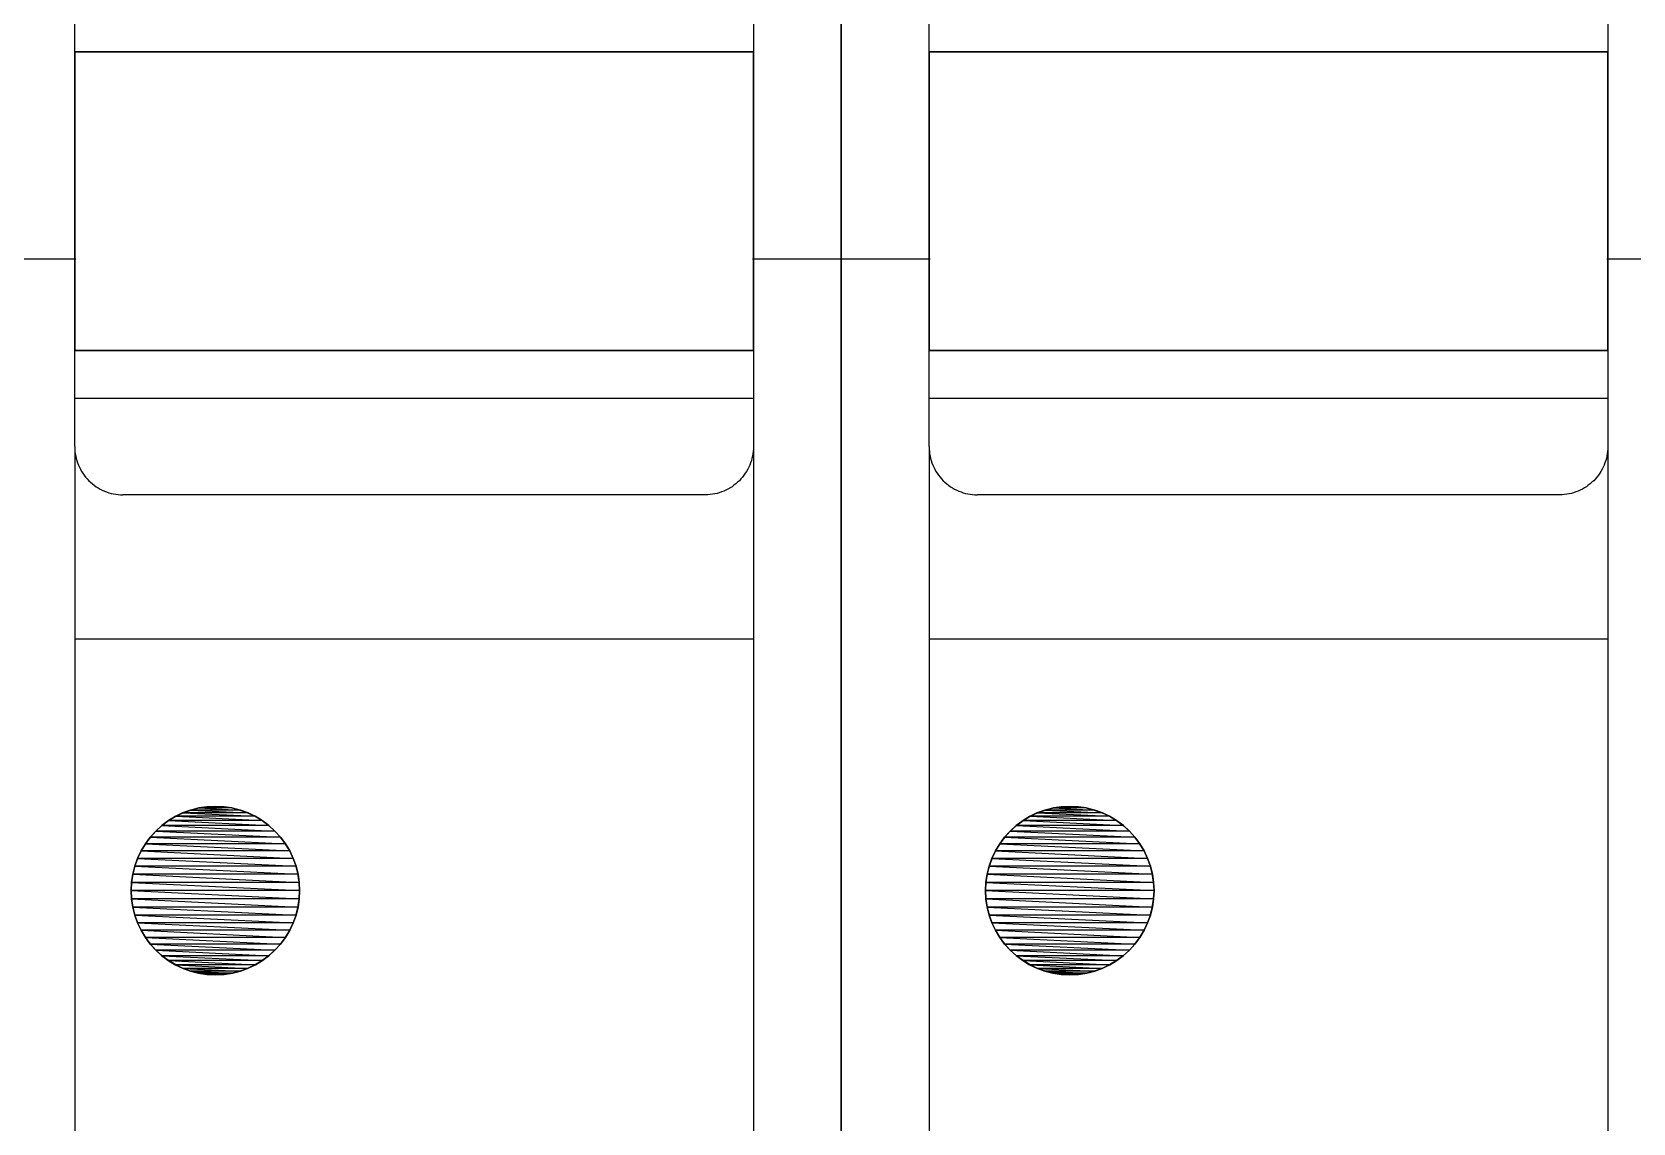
# Model space of a CAD drawing. Header units: millimetres. Extents: x 11116 to 13202, y 85802 to 88728.
# Drawn here: x 12237.08 to 12270.75, y 87197.3 to 87220.24 of the extents above; entities that cross this region are included whole.
import ezdxf

# ---------------------------------------------------------------- set-up
doc = ezdxf.new("R2010")
doc.units = ezdxf.units.MM
doc.linetypes.add('NEW_LINE159', pattern=[0.7, 0.5, -0.2])
doc.styles.add('hwBorder', font='Cambria.ttf')

# ---------------------------------------------------------------- blocks, each defined once
blk = doc.blocks.new('*U2')
for points in [[(376.095, 40.711), (376.095, 120.193), (394.067, 120.193), (394.067, 40.711), (376.095, 40.711)], [(394.067, 40.711), (394.067, 120.193), (412.039, 120.193), (412.039, 40.711), (394.067, 40.711)], [(377.943, 100.854), (377.943, 102.879)], [(392.22, 102.879), (392.22, 100.854)], [(395.915, 100.854), (395.915, 102.879)], [(410.192, 102.879), (410.192, 100.854)], [(377.943, 94.576), (377.943, 100.854)], [(377.943, 100.854), (392.22, 100.854)], [(392.22, 100.854), (392.22, 94.576)], [(395.915, 94.576), (395.915, 100.854)], [(395.915, 100.854), (410.192, 100.854)], [(410.192, 100.854), (410.192, 94.576)], [(376.095, 96.5), (377.964, 96.5)], [(392.199, 96.5), (394.067, 96.5)], [(394.067, 96.5), (395.936, 96.5)], [(410.171, 96.5), (412.039, 96.5)], [(392.22, 94.576), (377.943, 94.576)], [(377.943, 92.551), (377.943, 94.576)], [(392.22, 94.576), (392.22, 92.551), (392.22, 92.551), (392.218, 92.501), (392.215, 92.451), (392.208, 92.402), (392.2, 92.353), (392.189, 92.305), (392.176, 92.257), (392.16, 92.21), (392.142, 92.164), (392.122, 92.119), (392.1, 92.075), (392.076, 92.032), (392.049, 91.99), (392.021, 91.949), (391.99, 91.91), (391.957, 91.872), (391.923, 91.835), (391.923, 91.835), (391.886, 91.801), (391.849, 91.768), (391.809, 91.738), (391.769, 91.709), (391.727, 91.682), (391.684, 91.658), (391.639, 91.636), (391.594, 91.616), (391.548, 91.598), (391.501, 91.583), (391.454, 91.569), (391.405, 91.558), (391.356, 91.55), (391.307, 91.544), (391.257, 91.54), (391.207, 91.539), (378.956, 91.539)], [(410.192, 94.576), (395.915, 94.576)], [(395.915, 92.551), (395.915, 94.576)], [(410.192, 94.576), (410.192, 92.551), (410.192, 92.551), (410.19, 92.501), (410.187, 92.451), (410.18, 92.402), (410.172, 92.353), (410.161, 92.305), (410.148, 92.257), (410.132, 92.21), (410.114, 92.164), (410.094, 92.119), (410.072, 92.075), (410.048, 92.032), (410.021, 91.99), (409.993, 91.949), (409.962, 91.91), (409.929, 91.872), (409.895, 91.835), (409.895, 91.835), (409.858, 91.801), (409.821, 91.768), (409.781, 91.738), (409.741, 91.709), (409.699, 91.682), (409.656, 91.658), (409.611, 91.636), (409.566, 91.616), (409.52, 91.598), (409.473, 91.583), (409.426, 91.569), (409.377, 91.558), (409.328, 91.55), (409.279, 91.544), (409.229, 91.54), (409.179, 91.539), (396.928, 91.539)], [(392.22, 93.564), (377.943, 93.564)], [(410.192, 93.564), (395.915, 93.564)], [(377.943, 92.551), (377.943, 61.164)], [(377.943, 92.551), (377.943, 92.551), (377.944, 92.501), (377.948, 92.451), (377.954, 92.402), (377.963, 92.353), (377.974, 92.305), (377.987, 92.257), (378.002, 92.21), (378.02, 92.164), (378.04, 92.119), (378.062, 92.075), (378.087, 92.032), (378.113, 91.99), (378.142, 91.949), (378.172, 91.91), (378.205, 91.872), (378.24, 91.835), (378.24, 91.835), (378.276, 91.801), (378.314, 91.768), (378.353, 91.738), (378.394, 91.709), (378.436, 91.682), (378.479, 91.658), (378.523, 91.636), (378.568, 91.616), (378.614, 91.598), (378.661, 91.583), (378.709, 91.569), (378.757, 91.558), (378.806, 91.55), (378.855, 91.544), (378.905, 91.54), (378.956, 91.539)], [(392.22, 92.551), (392.22, 61.164)], [(395.915, 92.551), (395.915, 61.164)], [(395.915, 92.551), (395.915, 92.551), (395.916, 92.501), (395.92, 92.451), (395.926, 92.402), (395.935, 92.353), (395.946, 92.305), (395.959, 92.257), (395.974, 92.21), (395.992, 92.164), (396.012, 92.119), (396.034, 92.075), (396.059, 92.032), (396.085, 91.99), (396.114, 91.949), (396.144, 91.91), (396.177, 91.872), (396.212, 91.835), (396.212, 91.835), (396.248, 91.801), (396.286, 91.768), (396.325, 91.738), (396.366, 91.709), (396.408, 91.682), (396.451, 91.658), (396.495, 91.636), (396.54, 91.616), (396.586, 91.598), (396.633, 91.583), (396.681, 91.569), (396.729, 91.558), (396.778, 91.55), (396.827, 91.544), (396.877, 91.54), (396.928, 91.539)], [(410.192, 92.551), (410.192, 61.164)], [(392.22, 88.501), (377.943, 88.501)], [(410.192, 88.501), (395.915, 88.501)]]:
    blk.add_lwpolyline(points)
at = {"color": 144}
for points in [[(377.943, 100.854), (377.943, 94.576)], [(377.943, 100.854), (392.22, 100.854)], [(392.22, 94.576), (392.22, 100.854), (377.943, 100.854)], [(392.22, 94.576), (377.943, 94.576), (377.943, 100.854)], [(377.943, 100.854), (377.943, 100.854)], [(377.943, 100.854), (392.22, 100.854)], [(392.22, 100.854), (392.22, 94.576)], [(395.915, 100.854), (395.915, 94.576)], [(395.915, 100.854), (410.192, 100.854)], [(410.192, 94.576), (410.192, 100.854), (395.915, 100.854)], [(410.192, 94.576), (395.915, 94.576), (395.915, 100.854)], [(395.915, 100.854), (395.915, 100.854)], [(395.915, 100.854), (410.192, 100.854)], [(410.192, 100.854), (410.192, 94.576)], [(377.943, 94.576), (392.22, 94.576)], [(377.943, 94.576), (377.943, 94.576)], [(377.943, 94.576), (392.22, 94.576)], [(395.915, 94.576), (410.192, 94.576)], [(395.915, 94.576), (395.915, 94.576)], [(395.915, 94.576), (410.192, 94.576)]]:
    blk.add_lwpolyline(points, dxfattribs=at)
at = {"color": 240, "linetype": 'NEW_LINE159'}
for points in [[(382.674, 83.213), (382.674, 83.213), (382.665, 83.394), (382.638, 83.57), (382.594, 83.74), (382.535, 83.903), (382.46, 84.058), (382.371, 84.204), (382.269, 84.34), (382.155, 84.466), (382.029, 84.58), (381.893, 84.682), (381.746, 84.771), (381.592, 84.846), (381.429, 84.905), (381.259, 84.949), (381.083, 84.976), (380.902, 84.985), (380.902, 84.985), (380.721, 84.976), (380.545, 84.949), (380.375, 84.905), (380.212, 84.846), (380.057, 84.771), (379.911, 84.682), (379.775, 84.58), (379.649, 84.466), (379.535, 84.34), (379.433, 84.204), (379.344, 84.058), (379.269, 83.903), (379.21, 83.74), (379.166, 83.57), (379.139, 83.394), (379.13, 83.213), (379.13, 83.213), (379.139, 83.032), (379.166, 82.856), (379.21, 82.686), (379.269, 82.523), (379.344, 82.369), (379.433, 82.222), (379.535, 82.086), (379.649, 81.96), (379.775, 81.846), (379.911, 81.744), (380.057, 81.655), (380.212, 81.58), (380.375, 81.521), (380.545, 81.477), (380.721, 81.45), (380.902, 81.441), (380.902, 81.441), (381.083, 81.45), (381.259, 81.477), (381.429, 81.521), (381.592, 81.58), (381.746, 81.655), (381.893, 81.744), (382.029, 81.846), (382.155, 81.96), (382.269, 82.086), (382.371, 82.222), (382.46, 82.369), (382.535, 82.523), (382.594, 82.686), (382.638, 82.856), (382.665, 83.032), (382.674, 83.213)], [(400.646, 83.213), (400.646, 83.213), (400.637, 83.394), (400.61, 83.57), (400.566, 83.74), (400.507, 83.903), (400.432, 84.058), (400.343, 84.204), (400.241, 84.34), (400.127, 84.466), (400.001, 84.58), (399.865, 84.682), (399.718, 84.771), (399.564, 84.846), (399.401, 84.905), (399.231, 84.949), (399.055, 84.976), (398.874, 84.985), (398.874, 84.985), (398.693, 84.976), (398.517, 84.949), (398.347, 84.905), (398.184, 84.846), (398.029, 84.771), (397.883, 84.682), (397.747, 84.58), (397.621, 84.466), (397.507, 84.34), (397.405, 84.204), (397.316, 84.058), (397.241, 83.903), (397.182, 83.74), (397.138, 83.57), (397.111, 83.394), (397.102, 83.213), (397.102, 83.213), (397.111, 83.032), (397.138, 82.856), (397.182, 82.686), (397.241, 82.523), (397.316, 82.369), (397.405, 82.222), (397.507, 82.086), (397.621, 81.96), (397.747, 81.846), (397.883, 81.744), (398.029, 81.655), (398.184, 81.58), (398.347, 81.521), (398.517, 81.477), (398.693, 81.45), (398.874, 81.441), (398.874, 81.441), (399.055, 81.45), (399.231, 81.477), (399.401, 81.521), (399.564, 81.58), (399.718, 81.655), (399.865, 81.744), (400.001, 81.846), (400.127, 81.96), (400.241, 82.086), (400.343, 82.222), (400.432, 82.369), (400.507, 82.523), (400.566, 82.686), (400.61, 82.856), (400.637, 83.032), (400.646, 83.213)]]:
    blk.add_lwpolyline(points, dxfattribs=at)
at = {"color": 240}
for points in [[(380.388, 84.908), (380.224, 84.85)], [(381.58, 84.85), (380.224, 84.85), (380.388, 84.908)], [(380.556, 84.951), (380.388, 84.908)], [(381.416, 84.908), (380.388, 84.908), (380.556, 84.951)], [(381.58, 84.85), (381.416, 84.908), (380.388, 84.908)], [(380.388, 84.908), (381.58, 84.85)], [(380.388, 84.908), (381.58, 84.85)], [(380.728, 84.976), (380.556, 84.951)], [(381.248, 84.951), (380.556, 84.951), (380.728, 84.976)], [(381.416, 84.908), (381.248, 84.951), (380.556, 84.951)], [(380.556, 84.951), (381.416, 84.908)], [(380.556, 84.951), (381.416, 84.908)], [(380.902, 84.985), (380.728, 84.976)], [(381.076, 84.976), (380.728, 84.976), (380.902, 84.985)], [(381.248, 84.951), (381.076, 84.976), (380.728, 84.976)], [(380.728, 84.976), (381.248, 84.951)], [(380.728, 84.976), (381.248, 84.951)], [(381.076, 84.976), (380.902, 84.985)], [(380.902, 84.985), (381.076, 84.976)], [(381.076, 84.976), (381.248, 84.951)], [(381.248, 84.951), (381.416, 84.908)], [(381.416, 84.908), (381.58, 84.85)], [(398.36, 84.908), (398.196, 84.85)], [(399.552, 84.85), (398.196, 84.85), (398.36, 84.908)], [(398.528, 84.951), (398.36, 84.908)], [(399.388, 84.908), (398.36, 84.908), (398.528, 84.951)], [(399.552, 84.85), (399.388, 84.908), (398.36, 84.908)], [(398.36, 84.908), (399.552, 84.85)], [(398.36, 84.908), (399.552, 84.85)], [(398.7, 84.976), (398.528, 84.951)], [(399.22, 84.951), (398.528, 84.951), (398.7, 84.976)], [(399.388, 84.908), (399.22, 84.951), (398.528, 84.951)], [(398.528, 84.951), (399.388, 84.908)], [(398.528, 84.951), (399.388, 84.908)], [(398.874, 84.985), (398.7, 84.976)], [(399.048, 84.976), (398.7, 84.976), (398.874, 84.985)], [(399.22, 84.951), (399.048, 84.976), (398.7, 84.976)], [(398.7, 84.976), (399.22, 84.951)], [(398.7, 84.976), (399.22, 84.951)], [(399.048, 84.976), (398.874, 84.985)], [(398.874, 84.985), (399.048, 84.976)], [(399.048, 84.976), (399.22, 84.951)], [(399.22, 84.951), (399.388, 84.908)], [(399.388, 84.908), (399.552, 84.85)], [(379.778, 84.583), (379.649, 84.466)], [(382.155, 84.466), (379.649, 84.466), (379.778, 84.583)], [(379.918, 84.686), (379.778, 84.583)], [(382.026, 84.583), (379.778, 84.583), (379.918, 84.686)], [(382.155, 84.466), (382.026, 84.583), (379.778, 84.583)], [(379.778, 84.583), (382.155, 84.466)], [(379.778, 84.583), (382.155, 84.466)], [(380.067, 84.776), (379.918, 84.686)], [(381.887, 84.686), (379.918, 84.686), (380.067, 84.776)], [(382.026, 84.583), (381.887, 84.686), (379.918, 84.686)], [(379.918, 84.686), (382.026, 84.583)], [(379.918, 84.686), (382.026, 84.583)], [(380.224, 84.85), (380.067, 84.776)], [(381.737, 84.776), (380.067, 84.776), (380.224, 84.85)], [(381.887, 84.686), (381.737, 84.776), (380.067, 84.776)], [(380.067, 84.776), (381.887, 84.686)], [(380.067, 84.776), (381.887, 84.686)], [(381.737, 84.776), (381.58, 84.85), (380.224, 84.85)], [(380.224, 84.85), (381.737, 84.776)], [(380.224, 84.85), (381.737, 84.776)], [(381.58, 84.85), (381.737, 84.776)], [(381.737, 84.776), (381.887, 84.686)], [(381.887, 84.686), (382.026, 84.583)], [(382.026, 84.583), (382.155, 84.466)], [(397.75, 84.583), (397.621, 84.466)], [(400.127, 84.466), (397.621, 84.466), (397.75, 84.583)], [(397.89, 84.686), (397.75, 84.583)], [(399.998, 84.583), (397.75, 84.583), (397.89, 84.686)], [(400.127, 84.466), (399.998, 84.583), (397.75, 84.583)], [(397.75, 84.583), (400.127, 84.466)], [(397.75, 84.583), (400.127, 84.466)], [(398.039, 84.776), (397.89, 84.686)], [(399.859, 84.686), (397.89, 84.686), (398.039, 84.776)], [(399.998, 84.583), (399.859, 84.686), (397.89, 84.686)], [(397.89, 84.686), (399.998, 84.583)], [(397.89, 84.686), (399.998, 84.583)], [(398.196, 84.85), (398.039, 84.776)], [(399.709, 84.776), (398.039, 84.776), (398.196, 84.85)], [(399.859, 84.686), (399.709, 84.776), (398.039, 84.776)], [(398.039, 84.776), (399.859, 84.686)], [(398.039, 84.776), (399.859, 84.686)], [(399.709, 84.776), (399.552, 84.85), (398.196, 84.85)], [(398.196, 84.85), (399.709, 84.776)], [(398.196, 84.85), (399.709, 84.776)], [(399.552, 84.85), (399.709, 84.776)], [(399.709, 84.776), (399.859, 84.686)], [(399.859, 84.686), (399.998, 84.583)], [(399.998, 84.583), (400.127, 84.466)], [(379.429, 84.197), (379.339, 84.048)], [(382.465, 84.048), (379.339, 84.048), (379.429, 84.197)], [(379.532, 84.337), (379.429, 84.197)], [(382.375, 84.197), (379.429, 84.197), (379.532, 84.337)], [(382.465, 84.048), (382.375, 84.197), (379.429, 84.197)], [(379.429, 84.197), (382.465, 84.048)], [(379.429, 84.197), (382.465, 84.048)], [(379.649, 84.466), (379.532, 84.337)], [(382.272, 84.337), (379.532, 84.337), (379.649, 84.466)], [(382.375, 84.197), (382.272, 84.337), (379.532, 84.337)], [(379.532, 84.337), (382.375, 84.197)], [(379.532, 84.337), (382.375, 84.197)], [(382.272, 84.337), (382.155, 84.466), (379.649, 84.466)], [(379.649, 84.466), (382.272, 84.337)], [(379.649, 84.466), (382.272, 84.337)], [(382.155, 84.466), (382.272, 84.337)], [(382.272, 84.337), (382.375, 84.197)], [(382.375, 84.197), (382.465, 84.048)], [(397.401, 84.197), (397.311, 84.048)], [(400.437, 84.048), (397.311, 84.048), (397.401, 84.197)], [(397.504, 84.337), (397.401, 84.197)], [(400.347, 84.197), (397.401, 84.197), (397.504, 84.337)], [(400.437, 84.048), (400.347, 84.197), (397.401, 84.197)], [(397.401, 84.197), (400.437, 84.048)], [(397.401, 84.197), (400.437, 84.048)], [(397.621, 84.466), (397.504, 84.337)], [(400.244, 84.337), (397.504, 84.337), (397.621, 84.466)], [(400.347, 84.197), (400.244, 84.337), (397.504, 84.337)], [(397.504, 84.337), (400.347, 84.197)], [(397.504, 84.337), (400.347, 84.197)], [(400.244, 84.337), (400.127, 84.466), (397.621, 84.466)], [(397.621, 84.466), (400.244, 84.337)], [(397.621, 84.466), (400.244, 84.337)], [(400.127, 84.466), (400.244, 84.337)], [(400.244, 84.337), (400.347, 84.197)], [(400.347, 84.197), (400.437, 84.048)], [(379.265, 83.891), (379.207, 83.727)], [(382.598, 83.727), (379.207, 83.727), (379.265, 83.891)], [(379.339, 84.048), (379.265, 83.891)], [(382.539, 83.891), (379.265, 83.891), (379.339, 84.048)], [(382.598, 83.727), (382.539, 83.891), (379.265, 83.891)], [(379.265, 83.891), (382.598, 83.727)], [(379.265, 83.891), (382.598, 83.727)], [(382.539, 83.891), (382.465, 84.048), (379.339, 84.048)], [(379.339, 84.048), (382.539, 83.891)], [(379.339, 84.048), (382.539, 83.891)], [(382.465, 84.048), (382.539, 83.891)], [(382.539, 83.891), (382.598, 83.727)], [(397.237, 83.891), (397.179, 83.727)], [(400.57, 83.727), (397.179, 83.727), (397.237, 83.891)], [(397.311, 84.048), (397.237, 83.891)], [(400.511, 83.891), (397.237, 83.891), (397.311, 84.048)], [(400.57, 83.727), (400.511, 83.891), (397.237, 83.891)], [(397.237, 83.891), (400.57, 83.727)], [(397.237, 83.891), (400.57, 83.727)], [(400.511, 83.891), (400.437, 84.048), (397.311, 84.048)], [(397.311, 84.048), (400.511, 83.891)], [(397.311, 84.048), (400.511, 83.891)], [(400.437, 84.048), (400.511, 83.891)], [(400.511, 83.891), (400.57, 83.727)], [(379.164, 83.559), (379.139, 83.387)], [(382.665, 83.387), (379.139, 83.387), (379.164, 83.559)], [(379.207, 83.727), (379.164, 83.559)], [(382.64, 83.559), (379.164, 83.559), (379.207, 83.727)], [(382.665, 83.387), (382.64, 83.559), (379.164, 83.559)], [(379.164, 83.559), (382.665, 83.387)], [(379.164, 83.559), (382.665, 83.387)], [(382.64, 83.559), (382.598, 83.727), (379.207, 83.727)], [(379.207, 83.727), (382.64, 83.559)], [(379.207, 83.727), (382.64, 83.559)], [(382.598, 83.727), (382.64, 83.559)], [(382.64, 83.559), (382.665, 83.387)], [(397.136, 83.559), (397.111, 83.387)], [(400.637, 83.387), (397.111, 83.387), (397.136, 83.559)], [(397.179, 83.727), (397.136, 83.559)], [(400.612, 83.559), (397.136, 83.559), (397.179, 83.727)], [(400.637, 83.387), (400.612, 83.559), (397.136, 83.559)], [(397.136, 83.559), (400.637, 83.387)], [(397.136, 83.559), (400.637, 83.387)], [(400.612, 83.559), (400.57, 83.727), (397.179, 83.727)], [(397.179, 83.727), (400.612, 83.559)], [(397.179, 83.727), (400.612, 83.559)], [(400.57, 83.727), (400.612, 83.559)], [(400.612, 83.559), (400.637, 83.387)], [(379.139, 83.387), (379.13, 83.213)], [(382.674, 83.213), (379.13, 83.213), (379.139, 83.387)], [(379.13, 83.213), (379.139, 83.039)], [(382.665, 83.039), (382.674, 83.213), (379.13, 83.213)], [(379.13, 83.213), (382.665, 83.039)], [(382.665, 83.039), (379.139, 83.039), (379.13, 83.213)], [(379.13, 83.213), (382.665, 83.039)], [(382.674, 83.213), (382.665, 83.387), (379.139, 83.387)], [(379.139, 83.387), (382.674, 83.213)], [(379.139, 83.387), (382.674, 83.213)], [(382.665, 83.387), (382.674, 83.213)], [(382.674, 83.213), (382.665, 83.039)], [(397.111, 83.387), (397.102, 83.213)], [(400.646, 83.213), (397.102, 83.213), (397.111, 83.387)], [(397.102, 83.213), (397.111, 83.039)], [(400.637, 83.039), (400.646, 83.213), (397.102, 83.213)], [(397.102, 83.213), (400.637, 83.039)], [(400.637, 83.039), (397.111, 83.039), (397.102, 83.213)], [(397.102, 83.213), (400.637, 83.039)], [(400.646, 83.213), (400.637, 83.387), (397.111, 83.387)], [(397.111, 83.387), (400.646, 83.213)], [(397.111, 83.387), (400.646, 83.213)], [(400.637, 83.387), (400.646, 83.213)], [(400.646, 83.213), (400.637, 83.039)], [(379.139, 83.039), (379.164, 82.867)], [(382.64, 82.867), (382.665, 83.039), (379.139, 83.039)], [(379.139, 83.039), (382.64, 82.867)], [(382.64, 82.867), (379.164, 82.867), (379.139, 83.039)], [(379.139, 83.039), (382.64, 82.867)], [(379.164, 82.867), (379.207, 82.699)], [(382.598, 82.699), (382.64, 82.867), (379.164, 82.867)], [(379.164, 82.867), (382.598, 82.699)], [(382.598, 82.699), (379.207, 82.699), (379.164, 82.867)], [(379.164, 82.867), (382.598, 82.699)], [(382.64, 82.867), (382.598, 82.699)], [(382.665, 83.039), (382.64, 82.867)], [(397.111, 83.039), (397.136, 82.867)], [(400.612, 82.867), (400.637, 83.039), (397.111, 83.039)], [(397.111, 83.039), (400.612, 82.867)], [(400.612, 82.867), (397.136, 82.867), (397.111, 83.039)], [(397.111, 83.039), (400.612, 82.867)], [(397.136, 82.867), (397.179, 82.699)], [(400.57, 82.699), (400.612, 82.867), (397.136, 82.867)], [(397.136, 82.867), (400.57, 82.699)], [(400.57, 82.699), (397.179, 82.699), (397.136, 82.867)], [(397.136, 82.867), (400.57, 82.699)], [(400.612, 82.867), (400.57, 82.699)], [(400.637, 83.039), (400.612, 82.867)], [(379.207, 82.699), (379.265, 82.535)], [(382.539, 82.535), (382.598, 82.699), (379.207, 82.699)], [(379.207, 82.699), (382.539, 82.535)], [(382.539, 82.535), (379.265, 82.535), (379.207, 82.699)], [(379.207, 82.699), (382.539, 82.535)], [(379.265, 82.535), (379.339, 82.378)], [(382.465, 82.378), (382.539, 82.535), (379.265, 82.535)], [(379.265, 82.535), (382.465, 82.378)], [(382.465, 82.378), (379.339, 82.378), (379.265, 82.535)], [(379.265, 82.535), (382.465, 82.378)], [(382.539, 82.535), (382.465, 82.378)], [(382.598, 82.699), (382.539, 82.535)], [(397.179, 82.699), (397.237, 82.535)], [(400.511, 82.535), (400.57, 82.699), (397.179, 82.699)], [(397.179, 82.699), (400.511, 82.535)], [(400.511, 82.535), (397.237, 82.535), (397.179, 82.699)], [(397.179, 82.699), (400.511, 82.535)], [(397.237, 82.535), (397.311, 82.378)], [(400.437, 82.378), (400.511, 82.535), (397.237, 82.535)], [(397.237, 82.535), (400.437, 82.378)], [(400.437, 82.378), (397.311, 82.378), (397.237, 82.535)], [(397.237, 82.535), (400.437, 82.378)], [(400.511, 82.535), (400.437, 82.378)], [(400.57, 82.699), (400.511, 82.535)], [(379.339, 82.378), (379.429, 82.229)], [(382.375, 82.229), (382.465, 82.378), (379.339, 82.378)], [(379.339, 82.378), (382.375, 82.229)], [(382.375, 82.229), (379.429, 82.229), (379.339, 82.378)], [(379.339, 82.378), (382.375, 82.229)], [(379.429, 82.229), (379.532, 82.089)], [(382.272, 82.089), (382.375, 82.229), (379.429, 82.229)], [(379.429, 82.229), (382.272, 82.089)], [(382.272, 82.089), (379.532, 82.089), (379.429, 82.229)], [(379.429, 82.229), (382.272, 82.089)], [(382.375, 82.229), (382.272, 82.089)], [(382.465, 82.378), (382.375, 82.229)], [(397.311, 82.378), (397.401, 82.229)], [(400.347, 82.229), (400.437, 82.378), (397.311, 82.378)], [(397.311, 82.378), (400.347, 82.229)], [(400.347, 82.229), (397.401, 82.229), (397.311, 82.378)], [(397.311, 82.378), (400.347, 82.229)], [(397.401, 82.229), (397.504, 82.089)], [(400.244, 82.089), (400.347, 82.229), (397.401, 82.229)], [(397.401, 82.229), (400.244, 82.089)], [(400.244, 82.089), (397.504, 82.089), (397.401, 82.229)], [(397.401, 82.229), (400.244, 82.089)], [(400.347, 82.229), (400.244, 82.089)], [(400.437, 82.378), (400.347, 82.229)], [(379.532, 82.089), (379.649, 81.96)], [(382.155, 81.96), (382.272, 82.089), (379.532, 82.089)], [(379.532, 82.089), (382.155, 81.96)], [(382.155, 81.96), (379.649, 81.96), (379.532, 82.089)], [(379.532, 82.089), (382.155, 81.96)], [(379.649, 81.96), (379.778, 81.843)], [(382.026, 81.843), (382.155, 81.96), (379.649, 81.96)], [(379.649, 81.96), (382.026, 81.843)], [(382.026, 81.843), (379.778, 81.843), (379.649, 81.96)], [(379.649, 81.96), (382.026, 81.843)], [(379.778, 81.843), (379.918, 81.74)], [(381.887, 81.74), (382.026, 81.843), (379.778, 81.843)], [(379.778, 81.843), (381.887, 81.74)], [(381.887, 81.74), (379.918, 81.74), (379.778, 81.843)], [(379.778, 81.843), (381.887, 81.74)], [(382.026, 81.843), (381.887, 81.74)], [(382.155, 81.96), (382.026, 81.843)], [(382.272, 82.089), (382.155, 81.96)], [(397.504, 82.089), (397.621, 81.96)], [(400.127, 81.96), (400.244, 82.089), (397.504, 82.089)], [(397.504, 82.089), (400.127, 81.96)], [(400.127, 81.96), (397.621, 81.96), (397.504, 82.089)], [(397.504, 82.089), (400.127, 81.96)], [(397.621, 81.96), (397.75, 81.843)], [(399.998, 81.843), (400.127, 81.96), (397.621, 81.96)], [(397.621, 81.96), (399.998, 81.843)], [(399.998, 81.843), (397.75, 81.843), (397.621, 81.96)], [(397.621, 81.96), (399.998, 81.843)], [(397.75, 81.843), (397.89, 81.74)], [(399.859, 81.74), (399.998, 81.843), (397.75, 81.843)], [(397.75, 81.843), (399.859, 81.74)], [(399.859, 81.74), (397.89, 81.74), (397.75, 81.843)], [(397.75, 81.843), (399.859, 81.74)], [(399.998, 81.843), (399.859, 81.74)], [(400.127, 81.96), (399.998, 81.843)], [(400.244, 82.089), (400.127, 81.96)], [(379.918, 81.74), (380.067, 81.65)], [(381.737, 81.65), (381.887, 81.74), (379.918, 81.74)], [(379.918, 81.74), (381.737, 81.65)], [(381.737, 81.65), (380.067, 81.65), (379.918, 81.74)], [(379.918, 81.74), (381.737, 81.65)], [(380.067, 81.65), (380.224, 81.576)], [(381.58, 81.576), (381.737, 81.65), (380.067, 81.65)], [(380.067, 81.65), (381.58, 81.576)], [(381.58, 81.576), (380.224, 81.576), (380.067, 81.65)], [(380.067, 81.65), (381.58, 81.576)], [(380.224, 81.576), (380.388, 81.517)], [(381.416, 81.517), (381.58, 81.576), (380.224, 81.576)], [(380.224, 81.576), (381.416, 81.517)], [(381.416, 81.517), (380.388, 81.517), (380.224, 81.576)], [(380.224, 81.576), (381.416, 81.517)], [(380.388, 81.517), (380.556, 81.475)], [(381.248, 81.475), (381.416, 81.517), (380.388, 81.517)], [(380.388, 81.517), (381.248, 81.475)], [(381.248, 81.475), (380.556, 81.475), (380.388, 81.517)], [(380.388, 81.517), (381.248, 81.475)], [(381.416, 81.517), (381.248, 81.475)], [(381.58, 81.576), (381.416, 81.517)], [(381.737, 81.65), (381.58, 81.576)], [(381.887, 81.74), (381.737, 81.65)], [(397.89, 81.74), (398.039, 81.65)], [(399.709, 81.65), (399.859, 81.74), (397.89, 81.74)], [(397.89, 81.74), (399.709, 81.65)], [(399.709, 81.65), (398.039, 81.65), (397.89, 81.74)], [(397.89, 81.74), (399.709, 81.65)], [(398.039, 81.65), (398.196, 81.576)], [(399.552, 81.576), (399.709, 81.65), (398.039, 81.65)], [(398.039, 81.65), (399.552, 81.576)], [(399.552, 81.576), (398.196, 81.576), (398.039, 81.65)], [(398.039, 81.65), (399.552, 81.576)], [(398.196, 81.576), (398.36, 81.517)], [(399.388, 81.517), (399.552, 81.576), (398.196, 81.576)], [(398.196, 81.576), (399.388, 81.517)], [(399.388, 81.517), (398.36, 81.517), (398.196, 81.576)], [(398.196, 81.576), (399.388, 81.517)], [(398.36, 81.517), (398.528, 81.475)], [(399.22, 81.475), (399.388, 81.517), (398.36, 81.517)], [(398.36, 81.517), (399.22, 81.475)], [(399.22, 81.475), (398.528, 81.475), (398.36, 81.517)], [(398.36, 81.517), (399.22, 81.475)], [(399.388, 81.517), (399.22, 81.475)], [(399.552, 81.576), (399.388, 81.517)], [(399.709, 81.65), (399.552, 81.576)], [(399.859, 81.74), (399.709, 81.65)], [(380.556, 81.475), (380.728, 81.45)], [(381.076, 81.45), (381.248, 81.475), (380.556, 81.475)], [(380.556, 81.475), (381.076, 81.45)], [(381.076, 81.45), (380.728, 81.45), (380.556, 81.475)], [(380.556, 81.475), (381.076, 81.45)], [(380.902, 81.441), (380.728, 81.45)], [(380.902, 81.441), (381.076, 81.45), (380.728, 81.45)], [(380.728, 81.45), (380.902, 81.441)], [(381.076, 81.45), (380.902, 81.441)], [(381.248, 81.475), (381.076, 81.45)], [(398.528, 81.475), (398.7, 81.45)], [(399.048, 81.45), (399.22, 81.475), (398.528, 81.475)], [(398.528, 81.475), (399.048, 81.45)], [(399.048, 81.45), (398.7, 81.45), (398.528, 81.475)], [(398.528, 81.475), (399.048, 81.45)], [(398.874, 81.441), (398.7, 81.45)], [(398.874, 81.441), (399.048, 81.45), (398.7, 81.45)], [(398.7, 81.45), (398.874, 81.441)], [(399.048, 81.45), (398.874, 81.441)], [(399.22, 81.475), (399.048, 81.45)]]:
    blk.add_lwpolyline(points, dxfattribs=at)
at = {"color": 251, "ltscale": 5, "style": 'hwBorder', "flags": 8}
blk.add_attdef('NSX', (347.783, 82.208), '', height=1.5, dxfattribs=at)
at = {"ltscale": 5, "style": 'hwBorder', "flags": 8}
blk.add_attdef('RAITING', (342.771, 64.014), '', height=1.5, dxfattribs=at)

msp = doc.modelspace()

# ---------------------------------------------------------------- block references
msp.add_blockref('*U2', (11860.032, 87118.97))

doc.saveas('drawing.dxf')
